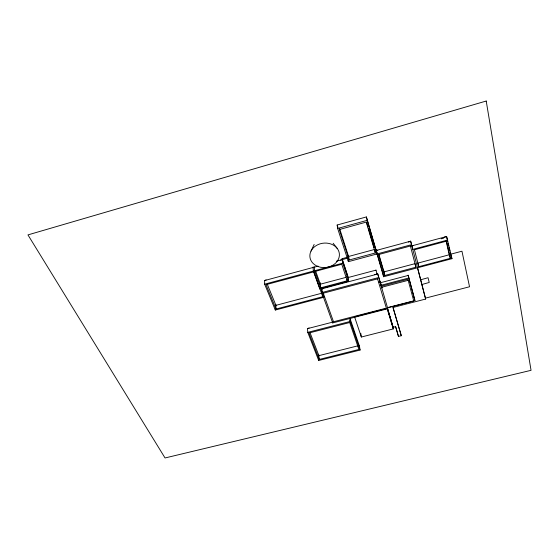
<?xml version="1.0" encoding="UTF-8"?>
<svg xmlns="http://www.w3.org/2000/svg" width="559" height="559" viewBox="0 0 559 559"><rect width="100%" height="100%" fill="white"/><g stroke="black" fill="none" stroke-linecap="round" stroke-linejoin="round"><path stroke-width="0.84" d="M348.061 257.301L348.481 255.701M318.371 356.677L318.944 355.028M319.79 284.454L320.503 282.917M383.229 272.429L383.921 270.954M311.007 251.103L314.158 244.43M275.238 306.346L275.978 304.802M408.517 242.124L410.641 241.174L411.585 244.66L348.397 261.654L337.65 228.47L337.161 225.018L366.355 216.941L382.649 272.352M350.039 318.539L359.507 346.307L360.066 350.06L318.693 360.457L307.764 332.36L307.499 328.629L309.092 327.965M312.572 267.286L314.235 267.167L314.57 270.752L324.073 297.206L275.321 310.042L264.645 284.175L264.617 280.541L266.14 279.912M323.004 288.395L321.404 288.94L321.774 292.581L332.696 322.927L387.799 308.722L377.758 274.008L374.565 274.574M340.571 260.124L348.844 257.783M444.265 237.205L446.606 236.527L451.965 258.691L383.628 276.747L366.355 216.941M420.647 279.786L428.047 277.725L429.235 282.463L421.87 284.51M337.65 228.47L367.032 220.365M349.13 260.019L348.585 256.476L374.649 249.44L375.362 252.961L349.13 260.019L339.299 229.539L366.243 222.112L375.362 252.961M314.675 267.09L313.047 267.481L313.375 271.073L319.783 288.849L348.669 281.191L342.723 263.177L342.087 258.691L348.711 256.902M264.617 280.541L318.05 266.133M336.385 261.193L342.22 259.621L348.138 277.585L348.669 281.191M264.645 284.175L342.723 263.177M314.836 271.485L341.766 264.253L347.237 280.786L320.698 287.822L320.342 284.196L345.895 277.397M410.411 246.009L378.618 254.555L384.746 275.468L415.938 267.223L410.327 245.771M447.773 240L412.801 249.37L411.864 245.862L446.606 236.527L447.752 241.614M441.156 238.819L443.671 238.141M375.962 270.137L348.131 277.537L346.825 276.586M384.746 275.468L383.991 271.891L414.988 263.673L415.938 267.223M450.98 254.121L461.958 251.208L469.539 286.767L425.406 298.15L417.447 267.447M450.379 258.314L449.219 254.792L417.818 263.114L418.782 266.671L450.379 258.314L446.508 241.16L414.422 249.754L418.782 266.671M376.011 270.053L377.066 274.141L377.751 273.959L380.938 284.629M377.758 274.008L321.404 288.94L322.871 293.035M321.774 292.581L378.471 277.599M322.55 294.523L322.774 296.71L276.027 309.029L275.936 305.34L321.572 293.279M380.651 281.596L378.995 282.036L380.525 281.876M380.539 285.418L408.832 277.984L408.119 275.126M381.392 287.354L408.154 280.332M387.247 307.688L414.925 300.546L414.205 297.647M387.527 307.827L413.786 301.049L407.888 279.241L381.175 286.257L381.664 287.892M307.499 328.629L332.857 322.089M377.8 250.278L376.207 250.46L410.641 241.174L425.651 299.051L392.984 307.478L401.292 335.721L398.483 336.434L395.583 326.673L393.11 327.301L387.324 308.037M307.764 332.36L350.283 321.425L349.871 318.462M393.236 328.93L387.08 308.421L354.56 316.813L361.345 337.021L393.236 328.93L392.474 325.219M319.238 359.437L308.98 332.989L349.689 322.529L358.913 349.459L319.238 359.437L318.909 355.65L358.361 345.707M411.864 245.862L413.513 245.45M358.298 345.106L359.507 346.307M333.157 243.256L337.287 248.51M276.027 309.029L266 284.678L313.802 271.835L322.774 296.71M267.251 284.182L275.936 305.34M309.938 332.458L318.909 355.65M315.667 271.164L320.545 284.755M321.691 287.955L322.263 289.555M350.283 321.425L360.066 350.06M349.724 320.454L350.563 322.899M450.792 255.17L451.965 258.691M342.087 258.691L347.998 276.642M337.161 225.018L337.964 227.499M339.592 228.547L348.585 256.476M380.945 284.286L380.455 282.651L380.742 284.091M381.434 285.922L381.923 287.55M381.427 286.264L381.916 287.899M387.757 309.176L393.11 327.301M395.632 326.568L398.483 336.434M387.401 308.254L392.523 325.457M366.55 222.014L368.025 227.003M368.514 228.659L374.16 247.777M376.976 252.773L376.018 249.538L376.927 253.982M393.033 307.394L401.292 335.721M378.862 254.366L383.991 271.891M414.282 297.961L408.196 275.44L380.386 282.756L380.204 281.862M408.832 277.984L414.925 300.546M425.406 298.15L425.651 299.051M446.089 240.95L449.219 254.792M448.129 243.312L448.702 245.848M449.08 247.546L449.841 250.935M450.226 252.633L450.603 254.324M382.887 273.162L383.628 276.747M376.892 273.246L377.066 274.141M360.772 333.29L361.345 337.021M348.18 260.228L348.397 261.654M347.027 279.339L347.237 280.786M332.528 321.446L332.696 322.927M319.643 287.396L319.783 288.849M318.567 358.941L318.693 360.457M275.287 308.561L275.321 310.042M486.211 101.032L27.95 234.899L165.045 457.968L531.05 370.324L486.211 101.032M377.563 278.864L323.277 293.195L333.52 321.76L386.367 308.128L377.563 278.864M318.302 266.629A14.813 12.221 -6.8 0 0 339.369 253.786A14.813 12.221 -6.8 0 0 316.24 245.555A14.813 12.221 -6.8 0 0 318.302 266.629"/></g></svg>
